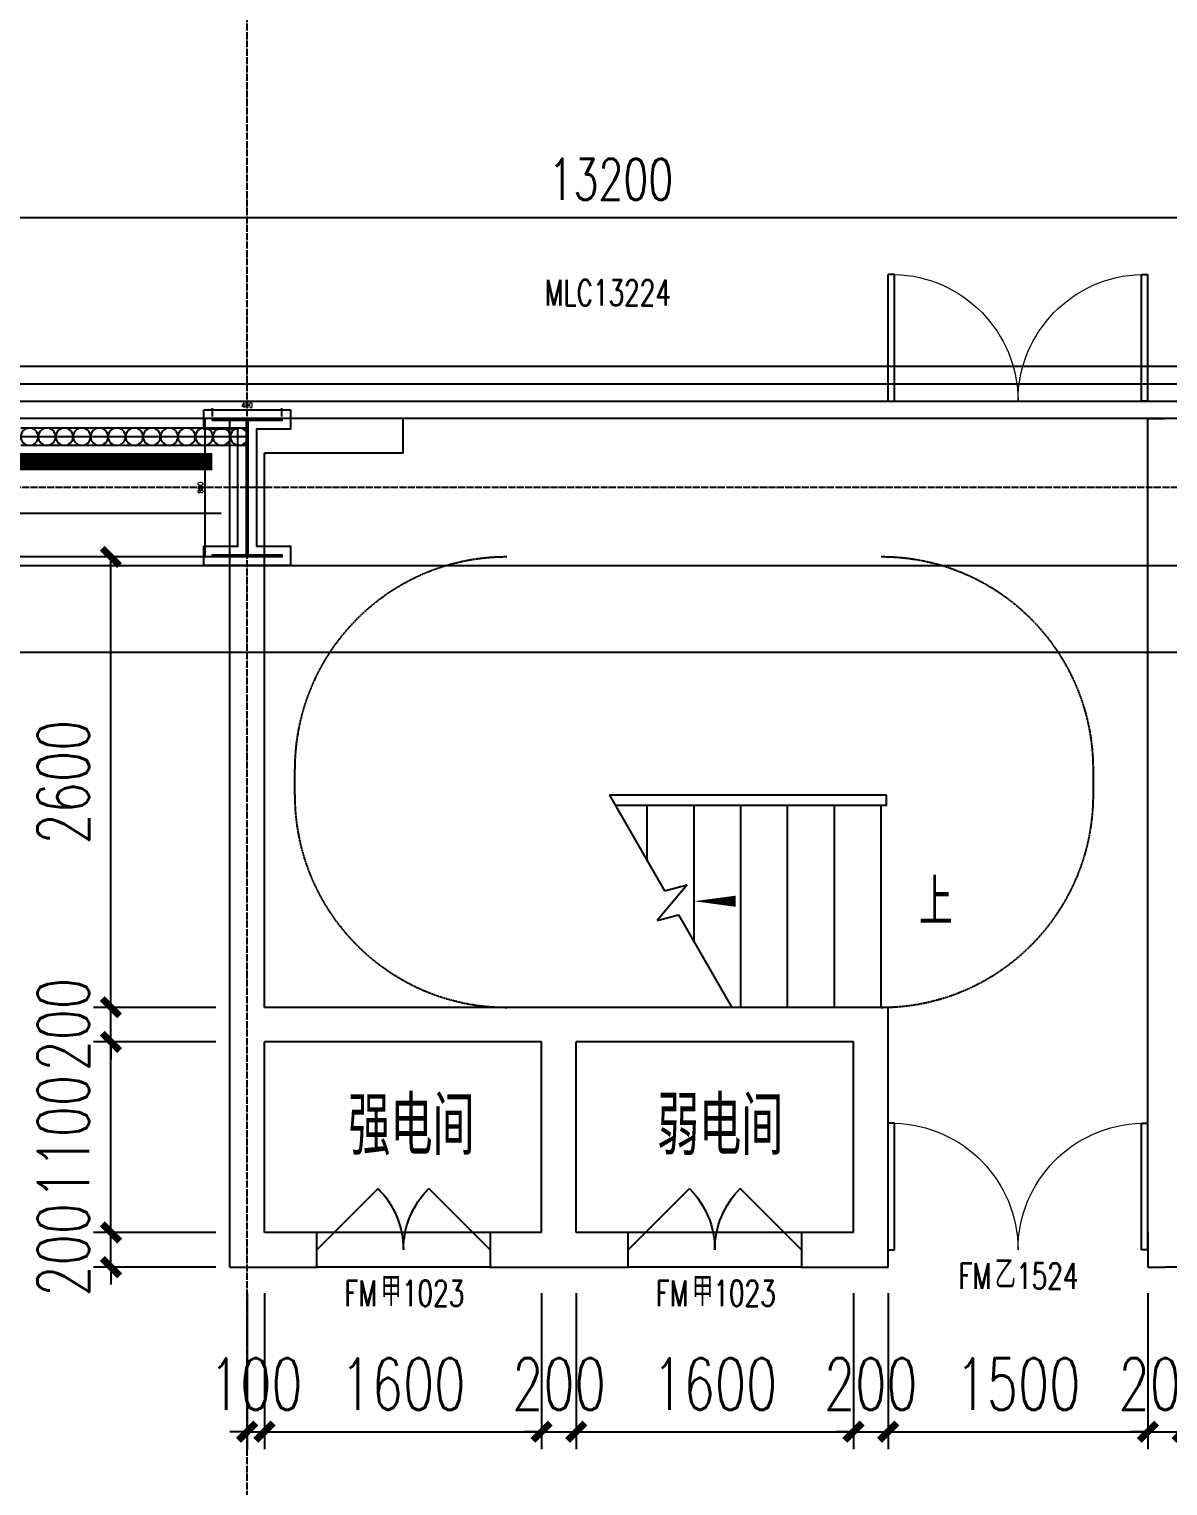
# Model space of a CAD drawing. Extents: x -954573 to 446329, y 489853 to 1226784.
# Drawn here: x -274112 to -267539, y 614957 to 623367 of the extents above; entities that cross this region are included whole.
import ezdxf

# ---------------------------------------------------------------- set-up
doc = ezdxf.new("R2010")
doc.units = 0
doc.header["$LTSCALE"] = 10
doc.header["$MEASUREMENT"] = 0
for name, pattern in [('10平面$0$CENTER', [2, 1.25, -0.25, 0.25, -0.25]), ('10平面$0$DOTE', [2.4200000000000004, 2, -0.2, 0.02, -0.2]), ('10平面$1$DASH', [0.35, 0.25, -0.1])]:
    doc.linetypes.add(name, pattern=pattern)
doc.layers.get('Defpoints').update_dxf_attribs({"color": 210})
for name, color, linetype in [('10平面$0$A-AXIS-DOTE', 8, '10平面$0$DOTE'), ('10平面$0$A-AXIS-DP', 8, 'Continuous'), ('10平面$0$A-HATCH-2', 8, 'Continuous'), ('10平面$0$A-HRAIL', 8, 'Continuous'), ('10平面$0$A-SFCE', 8, 'Continuous'), ('10平面$0$A-WINDOW', 8, 'Continuous'), ('10平面$0$A-加建区域', 252, 'Continuous'), ('10平面$0$AS-COLN', 8, 'Continuous'), ('10平面$0$AS-WALL', 8, 'Continuous'), ('10平面$0$DIM_SYMB', 8, 'Continuous'), ('10平面$0$DOOR_FIRE_TEXT', 7, 'Continuous'), ('10平面$0$PUB_TEXT', 8, 'Continuous'), ('10平面$0$建-窗', 8, 'Continuous'), ('10平面$0$建-门窗编号', 8, 'Continuous'), ('A-LIN-V', 9, 'Continuous')]:
    doc.layers.add(name, color=color, linetype=linetype)
doc.layers.add('10平面$0$柱间支撑', color=6, linetype='10平面$0$CENTER', lineweight=0)
doc.styles.add('10平面$0$_TCH_DIM', font='SIMPLEX', dxfattribs={"bigfont": 'GBCBIG'})
doc.styles.add('10平面$0$_TCH_DIM_T3', font='SIMPLEX', dxfattribs={"width": 0.7058823529411765, "bigfont": 'GBCBIG'})
doc.styles.add('10平面$0$_TCH_WINDOW', font='SIMPLEX', dxfattribs={"height": 3.5, "bigfont": 'GBCBIG'})
doc.styles.add('10平面$0$A-WIN-LABEL', font='SIMPLEX', dxfattribs={"bigfont": 'GBCBIG'})
doc.dimstyles.new('10平面$0$_TCH_ARCH&&10', dxfattribs={"dimtxt": 29.75, "dimasz": 10, "dimexe": 10, "dimexo": 10, "dimgap": 12.625, "dimtad": 1, "dimdec": 0, "dimzin": 0, "dimdsep": 46, "dimtxsty": '10平面$0$_TCH_DIM_T3', "dimblk": '10平面$0$_ArchTick', "dimcen": 0.09, "dimclrt": 7, "dimazin": 2, "dimtfac": 1, "dimtdec": 0, "dimtix": 1, "dimtmove": 2, "dimatfit": 3, "dimfxl": 0, "dimtolj": 1, "dimtzin": 0, "dimarcsym": 0})
doc.dimstyles.new('10平面$0$_TCH_ARCH&&100', dxfattribs={"dimtxt": 297.5, "dimasz": 100, "dimexe": 100, "dimexo": 100, "dimgap": 126.25, "dimtad": 1, "dimdec": 0, "dimzin": 0, "dimdsep": 46, "dimtxsty": '10平面$0$_TCH_DIM_T3', "dimblk": '10平面$0$_ArchTick', "dimcen": 0.09, "dimclrt": 7, "dimazin": 2, "dimtfac": 1, "dimtdec": 0, "dimtix": 1, "dimtmove": 2, "dimatfit": 3, "dimfxl": 0, "dimtolj": 1, "dimtzin": 0, "dimarcsym": 0})
doc.dimstyles.new('10平面$0$_TCH_ARCH&&80', dxfattribs={"dimtxt": 238, "dimasz": 80, "dimexe": 80, "dimexo": 80, "dimgap": 101, "dimtad": 1, "dimdec": 0, "dimzin": 0, "dimdsep": 46, "dimtxsty": '10平面$0$_TCH_DIM_T3', "dimblk": '10平面$0$_ArchTick', "dimcen": 0.09, "dimclrt": 7, "dimazin": 2, "dimtfac": 1, "dimtdec": 0, "dimtix": 1, "dimtmove": 2, "dimatfit": 3, "dimfxl": 0, "dimtolj": 1, "dimtzin": 0, "dimarcsym": 0})

# ---------------------------------------------------------------- blocks, each defined once
blk = doc.blocks.new('10平面$0$dote')
at = {"layer": '10平面$0$A-AXIS-DOTE', "ltscale": 2}
for p, q in [((-52117.79967473086, -264079.9999961853), (-52117.79967473075, -75950)), ((98696.38485717773, -184100.0000000022), (-97273.61514282227, -184100.0000000013))]:
    blk.add_line(p, q, dxfattribs=at)
blk = doc.blocks.new('10平面$0$3243243')
at = {"layer": '10平面$0$A-SFCE', "color": 2, "linetype": '10平面$1$DASH'}
for p, q in [((-273004.1837353655, 620570.1047833057), (-281704.1837353654, 620570.1047833035)), ((-273004.1837353655, 620320.1047833058), (-281704.1837353654, 620320.1047833035))]:
    blk.add_line(p, q, dxfattribs=at)
blk = doc.blocks.new('10平面$0$4324324')
at = {"layer": '10平面$0$A-HATCH-2', "linetype": '10平面$1$DASH'}
for p, q in [((-294754.1845332207, 620269.9999995283), (-135554.1845319097, 620269.999994776)), ((-294754.1845332207, 619769.9999995284), (-135554.1845319246, 619769.999994776))]:
    blk.add_line(p, q, dxfattribs=at)
blk = doc.blocks.new('10平面$0$_ArchTick')
at = {"color": 0, "linetype": 'ByBlock', "const_width": 0.4}
blk.add_lwpolyline([(-0.5, -0.5), (0.5, 0.5)], dxfattribs=at)
blk = doc.blocks.new('*D3408')
at = {"layer": '10平面$0$A-AXIS-DP', "color": 0, "lineweight": -2}
for p, q in [((-165054.1845319085, 621029.9999961833), (-165054.1845319085, 621078.7499961833)), ((-165054.1845319085, 621068.7499961833), (-164654.1845319085, 621068.7499961833)), ((-164654.1845319085, 621029.9999961833), (-164654.1845319085, 621078.7499961833))]:
    blk.add_line(p, q, dxfattribs=at)
at = {"layer": 'Defpoints', "color": 0}
for p in [(-164654.1845319085, 621068.7499961833), (-165054.1845319085, 621019.9999961833), (-164654.1845319085, 621019.9999961833)]:
    blk.add_point(p, dxfattribs=at)
at = {"layer": '10平面$0$A-AXIS-DP', "color": 0, "lineweight": -2, "xscale": 10, "yscale": 10, "zscale": 10, "rotation": 180}
blk.add_blockref('10平面$0$_ArchTick', (-165054.1845319085, 621068.7499961833), dxfattribs=at)
at = {"layer": '10平面$0$A-AXIS-DP', "color": 0, "lineweight": -2, "xscale": 10, "yscale": 10, "zscale": 10}
blk.add_blockref('10平面$0$_ArchTick', (-164654.1845319085, 621068.7499961833), dxfattribs=at)
at = {"layer": '10平面$0$A-AXIS-DP', "color": 7, "insert": (-164854.1845319085, 621096.2499961833), "char_height": 29.75, "attachment_point": 5, "style": '10平面$0$_TCH_DIM_T3'}
blk.add_mtext('\\A1;400', dxfattribs=at)
blk = doc.blocks.new('*D3409')
at = {"layer": '10平面$0$A-AXIS-DP', "color": 0, "lineweight": -2}
for p, q in [((-165064.1845319085, 621019.9999961836), (-165105.4345319085, 621019.9999961836)), ((-165095.4345319085, 620219.9999961836), (-165095.4345319085, 621019.9999961836)), ((-165064.1845319085, 620219.9999961836), (-165105.4345319085, 620219.9999961836))]:
    blk.add_line(p, q, dxfattribs=at)
at = {"layer": 'Defpoints', "color": 0}
for p in [(-165095.4345319085, 621019.9999961836), (-165054.1845319085, 621019.9999961836), (-165054.1845319085, 620219.9999961836)]:
    blk.add_point(p, dxfattribs=at)
at = {"layer": '10平面$0$A-AXIS-DP', "color": 0, "lineweight": -2, "xscale": 10, "yscale": 10, "zscale": 10}
for p, rotation in [((-165095.4345319085, 621019.9999961836), 90), ((-165095.4345319085, 620219.9999961836), 270)]:
    blk.add_blockref('10平面$0$_ArchTick', p, dxfattribs=dict(at, rotation=rotation))
at = {"layer": '10平面$0$A-AXIS-DP', "color": 7, "insert": (-165122.9345319083, 620619.9999961834), "char_height": 29.75, "attachment_point": 5, "rotation": 90, "style": '10平面$0$_TCH_DIM_T3'}
blk.add_mtext('\\A1;800', dxfattribs=at)
blk = doc.blocks.new('10平面$0$$DorLib2D$00000002')
for p, q in [((-0.5, -1e-16), (-0.5000000000000007, 0.4875)), ((-0.4750000000000007, 0.4875), (-0.5000000000000007, 0.4875)), ((-0.475, 0), (-0.4750000000000007, 0.4875)), ((0.475, 0), (0.4750000000000007, 0.4875)), ((0.4750000000000007, 0.4875), (0.5000000000000007, 0.4875)), ((0.5, -1e-16), (0.5000000000000007, 0.4875)), ((-0.5, -1e-16), (-0.475, 0)), ((0.5, -1e-16), (0.475, 0))]:
    blk.add_line(p, q)
at = {"lineweight": 13}
for centre, start, end in [((-0.4875, 0), 0, 88.53071641864632), ((0.4875, 0), 91.46928358135372, 180)]:
    blk.add_arc(centre, 0.4875, start, end, dxfattribs=at)
blk = doc.blocks.new('*D3481')
at = {"layer": '10平面$0$A-加建区域', "color": 0, "lineweight": -2}
for p, q in [((-272854.1845319085, 616069.999765357), (-272854.1845319085, 615170)), ((-272754.1845319213, 616069.999765357), (-272754.1845319213, 615170)), ((-272854.1845319085, 615270), (-272954.1845319085, 615270)), ((-272854.1845319085, 615270), (-272754.1845319213, 615270)), ((-272754.1845319213, 615270), (-272654.1845319213, 615270))]:
    blk.add_line(p, q, dxfattribs=at)
at = {"layer": 'Defpoints', "color": 0}
for p in [(-272854.1845319085, 616169.999765357), (-272754.1845319213, 616169.999765357), (-272754.1845319213, 615270)]:
    blk.add_point(p, dxfattribs=at)
at = {"layer": '10平面$0$A-加建区域', "color": 0, "lineweight": -2, "xscale": 100, "yscale": 100, "zscale": 100}
blk.add_blockref('10平面$0$_ArchTick', (-272854.1845319085, 615270), dxfattribs=at)
at = {"layer": '10平面$0$A-加建区域', "color": 0, "lineweight": -2, "xscale": 100, "yscale": 100, "zscale": 100, "rotation": 180}
blk.add_blockref('10平面$0$_ArchTick', (-272754.1845319213, 615270), dxfattribs=at)
at = {"layer": '10平面$0$A-加建区域', "color": 7, "insert": (-272804.1845319149, 615545), "char_height": 297.5, "attachment_point": 5, "style": '10平面$0$_TCH_DIM_T3'}
blk.add_mtext('\\A1;100', dxfattribs=at)
blk = doc.blocks.new('*D3482')
at = {"layer": '10平面$0$A-加建区域', "color": 0, "lineweight": -2}
for p, q in [((-272754.1845319213, 616069.999765357), (-272754.1845319213, 615170)), ((-271154.1845319372, 616069.999765357), (-271154.1845319372, 615170)), ((-272754.1845319213, 615270), (-271154.1845319372, 615270))]:
    blk.add_line(p, q, dxfattribs=at)
at = {"layer": 'Defpoints', "color": 0}
for p in [(-272754.1845319213, 616169.999765357), (-271154.1845319372, 616169.999765357), (-271154.1845319372, 615270)]:
    blk.add_point(p, dxfattribs=at)
at = {"layer": '10平面$0$A-加建区域', "color": 0, "lineweight": -2, "xscale": 100, "yscale": 100, "zscale": 100, "rotation": 180}
blk.add_blockref('10平面$0$_ArchTick', (-272754.1845319213, 615270), dxfattribs=at)
at = {"layer": '10平面$0$A-加建区域', "color": 0, "lineweight": -2, "xscale": 100, "yscale": 100, "zscale": 100}
blk.add_blockref('10平面$0$_ArchTick', (-271154.1845319372, 615270), dxfattribs=at)
at = {"layer": '10平面$0$A-加建区域', "color": 7, "insert": (-271954.1845319293, 615545), "char_height": 297.5, "attachment_point": 5, "style": '10平面$0$_TCH_DIM_T3'}
blk.add_mtext('\\A1;1600', dxfattribs=at)
blk = doc.blocks.new('*D3483')
at = {"layer": '10平面$0$A-加建区域', "color": 0, "lineweight": -2}
for p, q in [((-271154.1845319372, 616069.999765357), (-271154.1845319372, 615170)), ((-270954.1845319253, 616069.999765357), (-270954.1845319253, 615170)), ((-271154.1845319372, 615270), (-271254.1845319372, 615270)), ((-271154.1845319372, 615270), (-270954.1845319253, 615270)), ((-270954.1845319253, 615270), (-270854.1845319253, 615270))]:
    blk.add_line(p, q, dxfattribs=at)
at = {"layer": 'Defpoints', "color": 0}
for p in [(-271154.1845319372, 616169.999765357), (-270954.1845319253, 616169.999765357), (-270954.1845319253, 615270)]:
    blk.add_point(p, dxfattribs=at)
at = {"layer": '10平面$0$A-加建区域', "color": 0, "lineweight": -2, "xscale": 100, "yscale": 100, "zscale": 100}
blk.add_blockref('10平面$0$_ArchTick', (-271154.1845319372, 615270), dxfattribs=at)
at = {"layer": '10平面$0$A-加建区域', "color": 0, "lineweight": -2, "xscale": 100, "yscale": 100, "zscale": 100, "rotation": 180}
blk.add_blockref('10平面$0$_ArchTick', (-270954.1845319253, 615270), dxfattribs=at)
at = {"layer": '10平面$0$A-加建区域', "color": 7, "insert": (-271054.1845319313, 615545), "char_height": 297.5, "attachment_point": 5, "style": '10平面$0$_TCH_DIM_T3'}
blk.add_mtext('\\A1;200', dxfattribs=at)
blk = doc.blocks.new('*D3484')
at = {"layer": '10平面$0$A-加建区域', "color": 0, "lineweight": -2}
for p, q in [((-270954.1845319253, 616069.999765357), (-270954.1845319253, 615170)), ((-269354.1845319281, 616069.999765357), (-269354.1845319281, 615170)), ((-270954.1845319253, 615270), (-269354.1845319281, 615270))]:
    blk.add_line(p, q, dxfattribs=at)
at = {"layer": 'Defpoints', "color": 0}
for p in [(-270954.1845319253, 616169.999765357), (-269354.1845319281, 616169.999765357), (-269354.1845319281, 615270)]:
    blk.add_point(p, dxfattribs=at)
at = {"layer": '10平面$0$A-加建区域', "color": 0, "lineweight": -2, "xscale": 100, "yscale": 100, "zscale": 100, "rotation": 180}
blk.add_blockref('10平面$0$_ArchTick', (-270954.1845319253, 615270), dxfattribs=at)
at = {"layer": '10平面$0$A-加建区域', "color": 0, "lineweight": -2, "xscale": 100, "yscale": 100, "zscale": 100}
blk.add_blockref('10平面$0$_ArchTick', (-269354.1845319281, 615270), dxfattribs=at)
at = {"layer": '10平面$0$A-加建区域', "color": 7, "insert": (-270154.1845319267, 615545), "char_height": 297.5, "attachment_point": 5, "style": '10平面$0$_TCH_DIM_T3'}
blk.add_mtext('\\A1;1600', dxfattribs=at)
blk = doc.blocks.new('*D3485')
at = {"layer": '10平面$0$A-加建区域', "color": 0, "lineweight": -2}
for p, q in [((-269354.1845319281, 616069.999765357), (-269354.1845319281, 615170)), ((-269154.1845319091, 616069.999765357), (-269154.1845319091, 615170)), ((-269354.1845319281, 615270), (-269454.1845319281, 615270)), ((-269354.1845319281, 615270), (-269154.1845319091, 615270)), ((-269154.1845319091, 615270), (-269054.1845319091, 615270))]:
    blk.add_line(p, q, dxfattribs=at)
at = {"layer": 'Defpoints', "color": 0}
for p in [(-269354.1845319281, 616169.999765357), (-269154.1845319091, 616169.999765357), (-269154.1845319091, 615270)]:
    blk.add_point(p, dxfattribs=at)
at = {"layer": '10平面$0$A-加建区域', "color": 0, "lineweight": -2, "xscale": 100, "yscale": 100, "zscale": 100}
blk.add_blockref('10平面$0$_ArchTick', (-269354.1845319281, 615270), dxfattribs=at)
at = {"layer": '10平面$0$A-加建区域', "color": 0, "lineweight": -2, "xscale": 100, "yscale": 100, "zscale": 100, "rotation": 180}
blk.add_blockref('10平面$0$_ArchTick', (-269154.1845319091, 615270), dxfattribs=at)
at = {"layer": '10平面$0$A-加建区域', "color": 7, "insert": (-269254.1845319186, 615545), "char_height": 297.5, "attachment_point": 5, "style": '10平面$0$_TCH_DIM_T3'}
blk.add_mtext('\\A1;200', dxfattribs=at)
blk = doc.blocks.new('*D3486')
at = {"layer": '10平面$0$A-加建区域', "color": 0, "lineweight": -2}
for p, q in [((-269154.1845319091, 616069.999765357), (-269154.1845319091, 615170)), ((-267654.1845319091, 616069.999765357), (-267654.1845319091, 615170)), ((-269154.1845319091, 615270), (-267654.1845319091, 615270))]:
    blk.add_line(p, q, dxfattribs=at)
at = {"layer": 'Defpoints', "color": 0}
for p in [(-269154.1845319091, 616169.999765357), (-267654.1845319091, 616169.999765357), (-267654.1845319091, 615270)]:
    blk.add_point(p, dxfattribs=at)
at = {"layer": '10平面$0$A-加建区域', "color": 0, "lineweight": -2, "xscale": 100, "yscale": 100, "zscale": 100, "rotation": 180}
blk.add_blockref('10平面$0$_ArchTick', (-269154.1845319091, 615270), dxfattribs=at)
at = {"layer": '10平面$0$A-加建区域', "color": 0, "lineweight": -2, "xscale": 100, "yscale": 100, "zscale": 100}
blk.add_blockref('10平面$0$_ArchTick', (-267654.1845319091, 615270), dxfattribs=at)
at = {"layer": '10平面$0$A-加建区域', "color": 7, "insert": (-268404.1845319091, 615545), "char_height": 297.5, "attachment_point": 5, "style": '10平面$0$_TCH_DIM_T3'}
blk.add_mtext('\\A1;1500', dxfattribs=at)
blk = doc.blocks.new('*D3487')
at = {"layer": '10平面$0$A-加建区域', "color": 0, "lineweight": -2}
for p, q in [((-267654.1845319091, 616069.999765357), (-267654.1845319091, 615170)), ((-267454.1845319341, 616069.999765357), (-267454.1845319341, 615170)), ((-267654.1845319091, 615270), (-267754.1845319091, 615270)), ((-267654.1845319091, 615270), (-267454.1845319341, 615270)), ((-267454.1845319341, 615270), (-267354.1845319341, 615270))]:
    blk.add_line(p, q, dxfattribs=at)
at = {"layer": 'Defpoints', "color": 0}
for p in [(-267654.1845319091, 616169.999765357), (-267454.1845319341, 616169.999765357), (-267454.1845319341, 615270)]:
    blk.add_point(p, dxfattribs=at)
at = {"layer": '10平面$0$A-加建区域', "color": 0, "lineweight": -2, "xscale": 100, "yscale": 100, "zscale": 100}
blk.add_blockref('10平面$0$_ArchTick', (-267654.1845319091, 615270), dxfattribs=at)
at = {"layer": '10平面$0$A-加建区域', "color": 0, "lineweight": -2, "xscale": 100, "yscale": 100, "zscale": 100, "rotation": 180}
blk.add_blockref('10平面$0$_ArchTick', (-267454.1845319341, 615270), dxfattribs=at)
at = {"layer": '10平面$0$A-加建区域', "color": 7, "insert": (-267554.1845319216, 615545), "char_height": 297.5, "attachment_point": 5, "style": '10平面$0$_TCH_DIM_T3'}
blk.add_mtext('\\A1;200', dxfattribs=at)
blk = doc.blocks.new('10平面$0$$DorLib2D$00000116')
at = {"color": 0}
for p, q in [((-0.4999999999999929, 7.105427357601002e-15), (-0.146446609406766, 0.353553390593234)), ((0.5000000000000071, 7.105427357601002e-15), (0.1464466094067731, 0.353553390593234))]:
    blk.add_line(p, q, dxfattribs=at)
for centre, radius, start, end in [((-0.4999999999984652, 4.831690603168681e-13), 0.4999999999984674, 0, 45), ((0.4999999999977511, 9.059419880941277e-13), 0.4999999999976598, 135, 180)]:
    blk.add_arc(centre, radius, start, end, dxfattribs=at)
blk = doc.blocks.new('*D3490')
at = {"layer": '10平面$0$A-加建区域', "color": 0, "lineweight": -2}
for p, q in [((-273034.1845319148, 620319.9479996028), (-273739.999999997, 620319.9479996028)), ((-273639.999999997, 617719.9479996025), (-273639.999999997, 620319.9479996028)), ((-273034.1845319178, 617719.9479996025), (-273739.999999997, 617719.9479996025))]:
    blk.add_line(p, q, dxfattribs=at)
at = {"layer": 'Defpoints', "color": 0}
for p in [(-273639.999999997, 620319.9479996028), (-272934.1845319148, 620319.9479996028), (-272934.1845319178, 617719.9479996025)]:
    blk.add_point(p, dxfattribs=at)
at = {"layer": '10平面$0$A-加建区域', "color": 0, "lineweight": -2, "xscale": 100, "yscale": 100, "zscale": 100}
for p, rotation in [((-273639.999999997, 620319.9479996028), 90), ((-273639.999999997, 617719.9479996025), 270)]:
    blk.add_blockref('10平面$0$_ArchTick', p, dxfattribs=dict(at, rotation=rotation))
at = {"layer": '10平面$0$A-加建区域', "color": 7, "insert": (-273914.9999999967, 619019.9479996026), "char_height": 297.5, "attachment_point": 5, "rotation": 90, "style": '10平面$0$_TCH_DIM_T3'}
blk.add_mtext('\\A1;2600', dxfattribs=at)
blk = doc.blocks.new('*D3491')
at = {"layer": '10平面$0$A-加建区域', "color": 0, "lineweight": -2}
for p, q in [((-273639.9999999986, 617719.9479996025), (-273639.9999999986, 617819.9479996025)), ((-273034.1845319178, 617719.9479996025), (-273739.9999999986, 617719.9479996025)), ((-273639.9999999986, 617519.947999548), (-273639.9999999986, 617719.9479996025)), ((-273034.184531918, 617519.947999548), (-273739.9999999986, 617519.947999548)), ((-273639.9999999986, 617519.947999548), (-273639.9999999986, 617419.947999548))]:
    blk.add_line(p, q, dxfattribs=at)
at = {"layer": 'Defpoints', "color": 0}
for p in [(-273639.9999999986, 617719.9479996025), (-272934.1845319178, 617719.9479996025), (-272934.184531918, 617519.947999548)]:
    blk.add_point(p, dxfattribs=at)
at = {"layer": '10平面$0$A-加建区域', "color": 0, "lineweight": -2, "xscale": 100, "yscale": 100, "zscale": 100}
for p, rotation in [((-273639.9999999986, 617719.9479996025), 270), ((-273639.9999999986, 617519.947999548), 90)]:
    blk.add_blockref('10平面$0$_ArchTick', p, dxfattribs=dict(at, rotation=rotation))
at = {"layer": '10平面$0$A-加建区域', "color": 7, "insert": (-273914.9999999984, 617619.9479995753), "char_height": 297.5, "attachment_point": 5, "rotation": 90, "style": '10平面$0$_TCH_DIM_T3'}
blk.add_mtext('\\A1;200', dxfattribs=at)
blk = doc.blocks.new('*D3492')
at = {"layer": '10平面$0$A-加建区域', "color": 0, "lineweight": -2}
for p, q in [((-273034.184531918, 617519.947999548), (-273739.9999999994, 617519.947999548)), ((-273639.9999999994, 616419.9997652832), (-273639.9999999994, 617519.947999548)), ((-273034.1845319193, 616419.9997652832), (-273739.9999999994, 616419.9997652832))]:
    blk.add_line(p, q, dxfattribs=at)
at = {"layer": 'Defpoints', "color": 0}
for p in [(-273639.9999999994, 617519.947999548), (-272934.184531918, 617519.947999548), (-272934.1845319193, 616419.9997652832)]:
    blk.add_point(p, dxfattribs=at)
at = {"layer": '10平面$0$A-加建区域', "color": 0, "lineweight": -2, "xscale": 100, "yscale": 100, "zscale": 100}
for p, rotation in [((-273639.9999999994, 617519.947999548), 90), ((-273639.9999999994, 616419.9997652832), 270)]:
    blk.add_blockref('10平面$0$_ArchTick', p, dxfattribs=dict(at, rotation=rotation))
at = {"layer": '10平面$0$A-加建区域', "color": 7, "insert": (-273914.9999999991, 616969.9738824156), "char_height": 297.5, "attachment_point": 5, "rotation": 90, "style": '10平面$0$_TCH_DIM_T3'}
blk.add_mtext('\\A1;1100', dxfattribs=at)
blk = doc.blocks.new('*D3493')
at = {"layer": '10平面$0$A-加建区域', "color": 0, "lineweight": -2}
for p, q in [((-273640.0000000001, 616419.9997652832), (-273640.0000000001, 616519.9997652832)), ((-273034.1845319193, 616419.9997652832), (-273740.0000000001, 616419.9997652832)), ((-273640.0000000001, 616219.9997652706), (-273640.0000000001, 616419.9997652832)), ((-273034.1845319195, 616219.9997652706), (-273740.0000000001, 616219.9997652706)), ((-273640.0000000001, 616219.9997652706), (-273640.0000000001, 616119.9997652706))]:
    blk.add_line(p, q, dxfattribs=at)
at = {"layer": 'Defpoints', "color": 0}
for p in [(-273640.0000000001, 616419.9997652832), (-272934.1845319193, 616419.9997652832), (-272934.1845319195, 616219.9997652706)]:
    blk.add_point(p, dxfattribs=at)
at = {"layer": '10平面$0$A-加建区域', "color": 0, "lineweight": -2, "xscale": 100, "yscale": 100, "zscale": 100}
for p, rotation in [((-273640.0000000001, 616419.9997652832), 270), ((-273640.0000000001, 616219.9997652706), 90)]:
    blk.add_blockref('10平面$0$_ArchTick', p, dxfattribs=dict(at, rotation=rotation))
at = {"layer": '10平面$0$A-加建区域', "color": 7, "insert": (-273914.9999999999, 616319.9997652769), "char_height": 297.5, "attachment_point": 5, "rotation": 90, "style": '10平面$0$_TCH_DIM_T3'}
blk.add_mtext('\\A1;200', dxfattribs=at)
blk = doc.blocks.new('10平面$0$23124232432')
at = {"layer": '10平面$0$柱间支撑', "const_width": 100}
blk.add_lwpolyline([(-273054.1845319087, 620869.999996183), (-281654.1845319087, 620869.999996183)], dxfattribs=at)
blk = doc.blocks.new('10平面$0$99平面图例外参$0$$LinePat$圆环')
for points in [[(3.637978807091713e-12, 150.0000000000018), (300.0000000000036, 150.0000000000018)], [(3.637978807091713e-12, 1.818989403545856e-12), (300.0000000000036, 1.818989403545856e-12)], [(3.637978807091713e-12, -149.9999999999982), (300.0000000000036, -149.9999999999982)]]:
    blk.add_lwpolyline(points)
at = {"color": 0}
blk.add_circle((150.0000000000036, 1.818989403545856e-12), 150, dxfattribs=at)
blk = doc.blocks.new('10平面$0$34242343243')
at = {"layer": '10平面$0$A-HRAIL', "xscale": -0.336163315173153, "yscale": 0.3333333333333333, "zscale": 0.3333333333333333, "rotation": 359.9999999997964}
for p in [(-274060.036841369, 621013.9480104458), (-273959.1878468171, 621013.9480104455), (-273858.3388522652, 621013.9480104451), (-273757.4898577132, 621013.9480104448), (-273656.6408631612, 621013.9480104444), (-273555.7918686093, 621013.9480104441), (-273454.9428740573, 621013.9480104436), (-273354.0938795054, 621013.9480104432), (-273253.2448849534, 621013.9480104429), (-273152.3958904015, 621013.9480104425), (-273051.5468958496, 621013.9480104422), (-272950.6979012976, 621013.9480104418), (-272849.8489067457, 621013.9480104415)]:
    blk.add_blockref('10平面$0$99平面图例外参$0$$LinePat$圆环', p, dxfattribs=at)
blk = doc.blocks.new('*D4047')
at = {"layer": '10平面$0$A-AXIS-DP', "color": 0, "lineweight": -2}
for p, q in [((-277354.184531906, 621809.9479988208), (-277354.184531906, 622359.9479980408)), ((-264154.184531906, 621809.9479985875), (-264154.184531906, 622359.9479980408)), ((-277354.184531906, 622279.9479980408), (-264154.184531906, 622279.9479980408))]:
    blk.add_line(p, q, dxfattribs=at)
at = {"layer": 'Defpoints', "color": 0}
for p in [(-264154.184531906, 622279.9479980408), (-277354.184531906, 621729.9479988208), (-264154.184531906, 621729.9479985875)]:
    blk.add_point(p, dxfattribs=at)
at = {"layer": '10平面$0$A-AXIS-DP', "color": 0, "lineweight": -2, "xscale": 80, "yscale": 80, "zscale": 80, "rotation": 180}
blk.add_blockref('10平面$0$_ArchTick', (-277354.184531906, 622279.9479980408), dxfattribs=at)
at = {"layer": '10平面$0$A-AXIS-DP', "color": 0, "lineweight": -2, "xscale": 80, "yscale": 80, "zscale": 80}
blk.add_blockref('10平面$0$_ArchTick', (-264154.184531906, 622279.9479980408), dxfattribs=at)
at = {"layer": '10平面$0$A-AXIS-DP', "color": 7, "insert": (-270754.184531906, 622499.9479980408), "char_height": 238, "attachment_point": 5, "style": '10平面$0$_TCH_DIM_T3'}
blk.add_mtext('\\A1;13200', dxfattribs=at)
blk = doc.blocks.new('10平面$0$WINDOW2DLIB$DYNSTYLE$00000005')
at = {"color": 0}
for points in [[(-0.4999999999999964, 0.5000000000000142), (0.5000000000000036, 0.5000000000000142)], [(0.5000000000000036, 0.1666666666666714), (-0.4999999999999964, 0.1666666666666714)], [(0.5000000000000036, -0.1666666666666572), (-0.4999999999999964, -0.1666666666666572)], [(-0.4999999999999964, -0.4999999999999858), (0.5000000000000036, -0.4999999999999858)]]:
    blk.add_lwpolyline(points, dxfattribs=at)
blk = doc.blocks.new('10平面$0$w42343243')
at = {"layer": '10平面$0$A-HATCH-2'}
blk.add_lwpolyline([(-165104.1845319085, 621069.9999961833), (-164604.1845319085, 621069.9999961833), (-164604.1845319085, 620957.9999961833), (-164800.1845319085, 620957.9999961833), (-164800.1845319085, 620281.9999961833), (-164604.1845319085, 620281.9999961833), (-164604.1845319085, 620169.9999961833), (-165104.1845319085, 620169.9999961833), (-165104.1845319085, 620281.9999961833), (-164908.1845319085, 620281.9999961833), (-164908.1845319085, 620957.9999961833), (-165104.1845319085, 620957.9999961833)], close=True, dxfattribs=at)
at = {"layer": '10平面$0$AS-COLN', "color": 3}
blk.add_lwpolyline([(-165054.1845319085, 621019.9999961833), (-164654.1845319085, 621019.9999961833), (-164654.1845319085, 621007.9999961833), (-164850.1845319085, 621007.9999961833), (-164850.1845319085, 620231.9999961833), (-164654.1845319085, 620231.9999961833), (-164654.1845319085, 620219.9999961833), (-165054.1845319085, 620219.9999961833), (-165054.1845319085, 620231.9999961833), (-164858.1845319085, 620231.9999961833), (-164858.1845319085, 621007.9999961833), (-165054.1845319085, 621007.9999961833)], close=True, dxfattribs=at)
at = {"layer": '10平面$0$A-AXIS-DP'}
for p1, p2, distance, picture, middle in [((-165054.1845319085, 621019.9999961833), (-164654.1845319085, 621019.9999961833), 48.75, '*D3408', (-164854.1845319085, 621096.2499961833)), ((-165054.1845319085, 620219.9999961833), (-165054.1845319085, 621019.9999961833), 41.25, '*D3409', (-165122.9345319083, 620619.9999961834))]:
    dim = blk.add_aligned_dim(p1=p1, p2=p2, distance=distance, dimstyle='10平面$0$_TCH_ARCH&&10', dxfattribs=at)
    dim.commit()
    dim.dimension.update_dxf_attribs({"geometry": picture, "text_midpoint": middle})
blk = doc.blocks.new('10平面$0$42343')
at = {"layer": '10平面$0$A-WINDOW'}
blk.add_blockref('10平面$0$w42343243', (-108000.0000000001, 100.0000000001164), dxfattribs=at)
blk = doc.blocks.new('10平面$0$333')
at = {"layer": '10平面$0$A-SFCE', "color": 9, "linetype": '10平面$1$DASH'}
for p, q in [((-272579.1845319023, 618944.9479996021), (-272579.1845319023, 619094.9479996021)), ((-267969.1845319023, 618944.9479996021), (-267969.1845319023, 619094.9479996021))]:
    blk.add_line(p, q, dxfattribs=at)
for points in [[(-271354.1845319023, 620319.9479996021, 0.414213562373095), (-272579.1845319023, 619094.9479996021)], [(-269194.1845319023, 620319.9479996021, -0.414213562373095), (-267969.1845319023, 619094.9479996021)], [(-271354.1845319023, 617719.9479996021, -0.414213562373095), (-272579.1845319023, 618944.9479996021)], [(-269194.1845319023, 617719.9479996021, 0.414213562373095), (-267969.1845319023, 618944.9479996021)]]:
    blk.add_lwpolyline(points, format="xyb", dxfattribs=at)
at = {"layer": '10平面$0$A-加建区域'}
for p, q in [((-272954.1845319483, 621020.0519981077), (-272954.1845319499, 621120.051998085)), ((-272954.1845319499, 621120.051998085), (-272754.1845319499, 621120.0519980883)), ((-271954.1845319362, 621120.0519981239), (-272754.1845318798, 621120.0519981119)), ((-272754.1845318798, 621120.0519981119), (-272754.1845319499, 621120.0519980883)), ((-271954.1845319329, 620920.0519981239), (-271954.1845319362, 621120.0519981239)), ((-267654.184532011, 621020.0519981448), (-267654.1845320127, 621120.0519981127)), ((-267654.1845320127, 621120.0519981127), (-267554.159086787, 621118.4570451028)), ((-267555.7540397979, 621118.4315998772), (-267554.159086787, 621118.4570451028)), ((-272954.1845318926, 617619.9479995415), (-272954.1845319483, 621020.0519981077)), ((-267654.1845320012, 620419.9999961341), (-267654.184532011, 621020.0519981448)), ((-272754.1845318971, 617719.9479995528), (-272754.1845319495, 620920.051998103)), ((-271954.1845319329, 620920.0519981239), (-272754.1845319495, 620920.051998103)), ((-267654.1845319382, 616419.9997653553), (-267654.1845320012, 620419.9999961341)), ((-269194.1845319023, 618944.9479996021), (-270762.8115717461, 618944.947999601)), ((-270762.8115717809, 618944.9479996021), (-270444.1251029308, 618392.9668438871)), ((-269164.1845319023, 618944.9479996021), (-270762.8115717802, 618944.9479996007)), ((-269164.1845319023, 618884.9479996021), (-269164.1845319023, 618944.9479996021)), ((-269164.1845319023, 618884.9479996021), (-270728.1705556288, 618884.9479996008)), ((-270544.1845318884, 618566.2748586716), (-270544.1845318977, 618884.9479995971)), ((-270274.1845318875, 618098.621140557), (-270274.1845318977, 618884.9479995973)), ((-270004.1845319023, 617719.9479996021), (-270004.1845318978, 618884.9479995975)), ((-269734.1845319023, 617719.9479996021), (-269734.1845318977, 618884.9479995978)), ((-269464.1845319023, 617719.9479996021), (-269464.1845318978, 618884.947999598)), ((-269194.1845319023, 617719.9479996021), (-269194.1845318977, 618884.9479995982)), ((-270313.7251164421, 618427.9074150623), (-270486.6173508097, 618221.862473623)), ((-270444.1251029308, 618392.9668438871), (-270313.7251164421, 618427.9074150623)), ((-270486.6173508097, 618221.862473623), (-270364.2657995502, 618254.6464729748)), ((-270364.2657995502, 618254.6464729748), (-270055.5574920237, 617719.9479996021)), ((-271051.4362062738, 617719.9479995725), (-272754.1845318971, 617719.9479995528)), ((-269154.1845319527, 617719.9479996052), (-271051.4362062738, 617719.9479995725)), ((-269194.1845319023, 617719.9479996021), (-270055.5574920291, 617719.947999601)), ((-269154.1845319314, 616419.9997653308), (-269154.1845319527, 617719.9479996052)), ((-272954.1845319126, 616219.9997652706), (-272954.1845319287, 617619.9479995415)), ((-272754.1845319192, 616419.999765283), (-272754.1845319372, 617519.9479995476)), ((-271154.1845319635, 617519.9479995738), (-272754.1845319372, 617519.9479995476)), ((-271154.1845319455, 616419.9997653093), (-271154.1845319635, 617519.9479995738)), ((-269354.1845319461, 617519.9479995985), (-270954.1845319433, 617519.9479995723)), ((-270954.1845319253, 616419.9997652903), (-270954.1845319433, 617519.9479995723)), ((-269354.1845319281, 616419.9997653165), (-269354.1845319461, 617519.9479995985)), ((-272452.0167193113, 616419.999765273), (-272754.1845319192, 616419.999765283)), ((-272452.016719308, 616219.99976527), (-272452.0167193113, 616419.999765273)), ((-271452.0167192945, 616419.9997652917), (-272452.0167192945, 616419.9997652754)), ((-271154.1845319455, 616419.9997653093), (-271452.0167192732, 616419.9997652894)), ((-271452.0167192732, 616419.9997652894), (-271452.0167192699, 616219.9997652847)), ((-270654.1845319123, 616419.9997652841), (-270954.1845319253, 616419.9997652903)), ((-270654.1845319091, 616219.9997652919), (-270654.1845319123, 616419.9997652841)), ((-269654.1845319267, 616419.9997653211), (-270654.1845319267, 616419.9997653048)), ((-269354.1845319281, 616419.9997653165), (-269654.1845319123, 616419.9997653005)), ((-269654.1845319123, 616419.9997653005), (-269654.1845319091, 616219.9997653082)), ((-269154.1845319091, 616219.9997653308), (-269154.1845319123, 616419.9997653391)), ((-267654.1845319382, 616419.9997653553), (-267654.1845319091, 616219.9997653553)), ((-272954.1845319126, 616219.9997652706), (-272452.016719308, 616219.99976527)), ((-271452.0167192913, 616219.9997652917), (-272452.0167192913, 616219.9997652754)), ((-271452.0167192699, 616219.9997652847), (-271051.4362062492, 616219.9997652983)), ((-271051.4362062492, 616219.9997652983), (-270654.1845319091, 616219.9997652919)), ((-269654.1845319234, 616219.9997653211), (-270654.1845319234, 616219.9997653048)), ((-269654.1845319091, 616219.9997653082), (-269254.1845319325, 616219.9997653277)), ((-269254.1845319325, 616219.9997653277), (-269154.1845319091, 616219.9997653308)), ((-267654.1845319091, 616219.9997653553), (-267554.1845319325, 616219.9997653555)), ((-263754.1845319096, 616219.9997654188), (-267554.1845319325, 616219.9997653555))]:
    blk.add_line(p, q, dxfattribs=at)
at = {"layer": '10平面$0$DIM_SYMB'}
blk.add_lwpolyline([(-269059.1845319023, 618332.4479996021, 0, 0, 0), (-270274.1845319023, 618332.4479996021, 0, 64.00000000000001, 0), (-270034.1845319023, 618332.4479996021, 0, 0, 0)], format="xyseb", dxfattribs=at)
at = {"layer": '10平面$0$A-加建区域'}
for name, p, xscale, yscale, zscale, rotation in [('10平面$0$$DorLib2D$00000002', (-268404.1845319332, 621219.9997653416), 1500, -1500, 100, 180.0000000009377), ('10平面$0$$DorLib2D$00000002', (-268404.1845319332, 616319.9997653416), 1500, -1500, 200, 180.0000000009377), ('10平面$0$$DorLib2D$00000116', (-271952.0167192929, 616319.9997652835), 1000, -1000, 200, 180.0000000009383), ('10平面$0$$DorLib2D$00000116', (-270154.1845319251, 616319.999765313), 1000, -1000, 200, 180.0000000009353)]:
    blk.add_blockref(name, p, dxfattribs=dict(at, xscale=xscale, yscale=yscale, zscale=zscale, rotation=rotation))
at = {"layer": '10平面$0$A-加建区域', "style": '10平面$0$_TCH_WINDOW'}
for s, p in [('强电间', (-272269.6762937678, 616867.4995305777)), ('弱电间', (-270487.8145916401, 616867.4995305777))]:
    blk.add_text(s, height=337.5886524822695, dxfattribs=at).set_placement(p)
at = {"layer": '10平面$0$DOOR_FIRE_TEXT', "style": '10平面$0$_TCH_WINDOW'}
for s, p in [('乙', (-268538.1207024169, 616094.9997736309)), ('甲', (-272083.4528895003, 615994.9997652816)), ('甲', (-270285.6207021325, 615994.9997653108))]:
    blk.add_text(s, height=168.7943262411347, dxfattribs=at).set_placement(p)
at = {"layer": '10平面$0$DOOR_FIRE_TEXT', "style": '10平面$0$_TCH_WINDOW', "width": 0.7058823529411765}
for s, p in [('FM', (-268748.1207024169, 616094.9997736274)), ('1524', (-268415.2483619914, 616094.9997736329)), ('FM', (-272293.4528895003, 615994.9997652781)), ('1023', (-271960.5805490747, 615994.9997652835)), ('FM', (-270495.6207021325, 615994.9997653074)), ('1023', (-270162.7483617069, 615994.9997653129))]:
    blk.add_text(s, height=148.75, dxfattribs=at).set_placement(p)
at = {"layer": '10平面$0$PUB_TEXT', "style": '10平面$0$_TCH_DIM'}
blk.add_text('上', height=270.0709219858156, dxfattribs=at).set_placement((-268975.1845319023, 618192.4479996021))
at = {"layer": '10平面$0$A-加建区域'}
for p1, p2, distance, picture, middle in [((-272934.1845319177, 617719.9479996023), (-272934.1845319147, 620319.9479996025), 705.8154680822627, '*D3490', (-273914.9999999967, 619019.9479996026)), ((-272934.1845319179, 617519.9479995478), (-272934.1845319177, 617719.9479996023), 705.815468080924, '*D3491', (-273914.9999999984, 617619.9479995753)), ((-272934.1845319192, 616419.999765283), (-272934.1845319179, 617519.9479995478), 705.815468081506, '*D3492', (-273914.9999999991, 616969.9738824156)), ((-272934.1845319194, 616219.9997652704), (-272934.1845319192, 616419.999765283), 705.8154680809239, '*D3493', (-273914.9999999999, 616319.9997652769)), ((-272854.1845319085, 616169.999765357), (-272754.1845319213, 616169.999765357), -899.9997653570026, '*D3481', (-272804.1845319149, 615545)), ((-272754.1845319213, 616169.999765357), (-271154.1845319372, 616169.999765357), -899.9997653570026, '*D3482', (-271954.1845319293, 615545)), ((-271154.1845319372, 616169.999765357), (-270954.1845319253, 616169.999765357), -899.9997653570026, '*D3483', (-271054.1845319313, 615545)), ((-270954.1845319253, 616169.999765357), (-269354.1845319281, 616169.999765357), -899.9997653570026, '*D3484', (-270154.1845319267, 615545)), ((-269354.1845319281, 616169.999765357), (-269154.1845319091, 616169.999765357), -899.9997653570026, '*D3485', (-269254.1845319186, 615545)), ((-269154.1845319091, 616169.999765357), (-267654.1845319091, 616169.999765357), -899.9997653570026, '*D3486', (-268404.1845319091, 615545)), ((-267654.1845319091, 616169.999765357), (-267454.1845319341, 616169.999765357), -899.9997653570026, '*D3487', (-267554.1845319216, 615545))]:
    dim = blk.add_aligned_dim(p1=p1, p2=p2, distance=distance, dimstyle='10平面$0$_TCH_ARCH&&100', dxfattribs=at)
    dim.commit()
    dim.dimension.update_dxf_attribs({"geometry": picture, "text_midpoint": middle})
blk = doc.blocks.new('10平面')
at = {"layer": '10平面$0$A-AXIS-DP'}
for name in ['10平面$0$3243243', '10平面$0$333']:
    blk.add_blockref(name, (0, 0), dxfattribs=at)
at = {"layer": '10平面$0$A-WINDOW'}
for name, p in [('10平面$0$42343', (5.820766091346741e-11, 0)), ('10平面$0$4324324', (0, 0))]:
    blk.add_blockref(name, p, dxfattribs=at)
at = {"layer": '10平面$0$AS-WALL'}
blk.add_blockref('10平面$0$dote', (-220736.3848571777, 804819.9999961853), dxfattribs=at)
at = {"layer": '10平面$0$DIM_SYMB'}
blk.add_blockref('10平面$0$34242343243', (0, 0), dxfattribs=at)
at = {"layer": '10平面$0$建-窗'}
ref = blk.add_blockref('10平面$0$WINDOW2DLIB$DYNSTYLE$00000005', (-270754.1845319108, 621270.0519980976), dxfattribs=dict(at, xscale=13200, yscale=300, zscale=300, rotation=180.0000000003004))
ref.add_attrib('A', 'MLC13224', (-271136.6845319112, 621770.6769980957), dxfattribs={"layer": '10平面$0$建-门窗编号', "height": 148.75, "style": '10平面$0$A-WIN-LABEL', "width": 0.7058823529411765})
at = {"layer": '10平面$0$柱间支撑'}
blk.add_blockref('10平面$0$23124232432', (0, 0), dxfattribs=at)
at = {"layer": '10平面$0$A-AXIS-DP'}
dim = blk.add_aligned_dim(p1=(-277354.184531906, 621729.9479988208), p2=(-264154.184531906, 621729.9479985875), distance=549.9999994533136, dimstyle='10平面$0$_TCH_ARCH&&80', dxfattribs=at)
dim.commit()
dim.dimension.update_dxf_attribs({"geometry": '*D4047', "text_midpoint": (-270754.184531906, 622499.9479980408)})

msp = doc.modelspace()

# ---------------------------------------------------------------- block references
at = {"layer": 'A-LIN-V'}
msp.add_blockref('10平面', (0, 0), dxfattribs=at)

doc.saveas('drawing.dxf')
